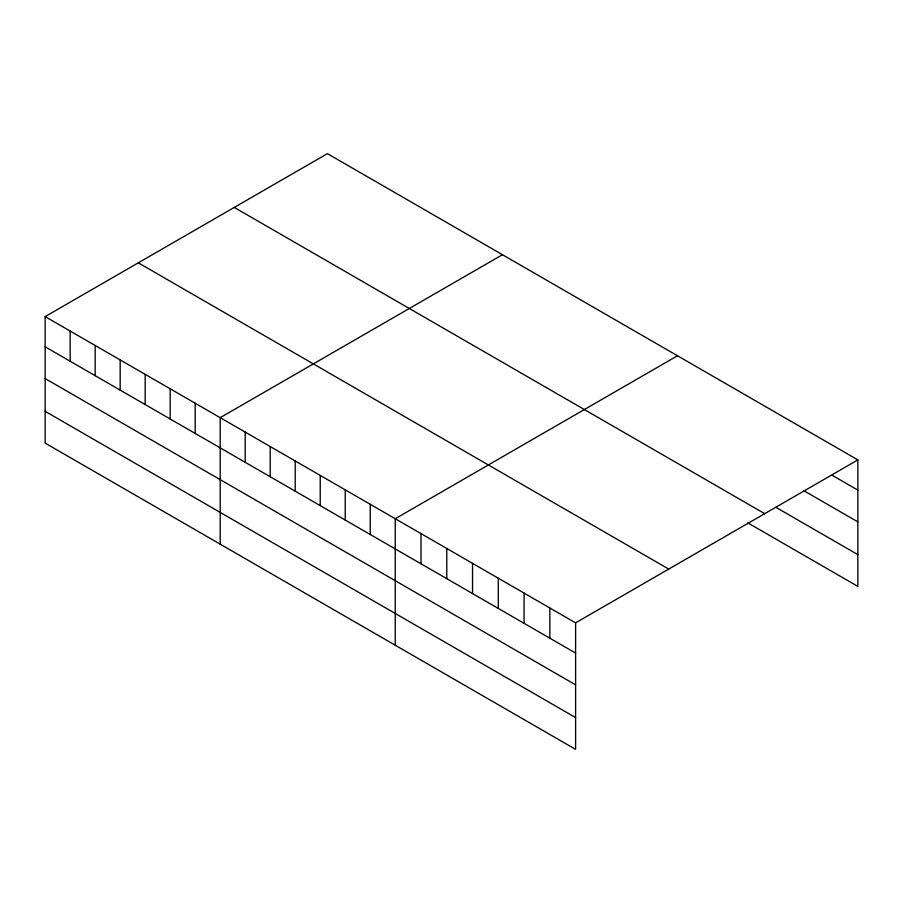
<?xml version="1.0" encoding="UTF-8"?>
<svg xmlns="http://www.w3.org/2000/svg" width="903" height="903" viewBox="0 0 903 903"><rect width="100%" height="100%" fill="white"/><g stroke="black" fill="none" stroke-linecap="round" stroke-linejoin="round"><path stroke-width="1.35" d="M45.15 316.603L575.595 622.856L575.595 749.355L45.15 443.102L45.15 316.603L327.405 153.645L857.85 459.898L857.85 586.397L747.763 522.837M502.452 254.714L220.197 417.671L220.197 544.159M677.498 355.771L395.243 518.728L395.243 645.227M575.595 622.856L857.85 459.898M832.081 475.226L857.85 490.103M803.975 490.78L857.85 521.878M775.869 507.294L857.85 554.623M234.261 207.419L764.706 513.672M138.294 262.829L668.739 569.082M45.15 346.808L575.595 653.061M45.15 378.583L575.595 684.835M45.15 411.328L575.595 717.58M549.837 607.979L549.837 638.184M524.067 593.102L524.067 623.307M498.298 578.236L498.298 608.441M472.54 563.359L472.54 593.564M446.771 548.482L446.771 578.688M421.012 533.605L421.012 563.811M370.241 504.292L370.241 534.497M345.228 489.855L345.228 520.06M320.226 475.418L320.226 505.624M295.213 460.981L295.213 491.187M270.211 446.545L270.211 476.75M245.198 432.108L245.198 462.313M195.195 403.235L195.195 433.44M170.182 388.798L170.182 419.003M145.18 374.361L145.18 404.567M120.167 359.925L120.167 390.13M95.165 345.477L95.165 375.682M70.152 331.04L70.152 361.245"/></g></svg>
